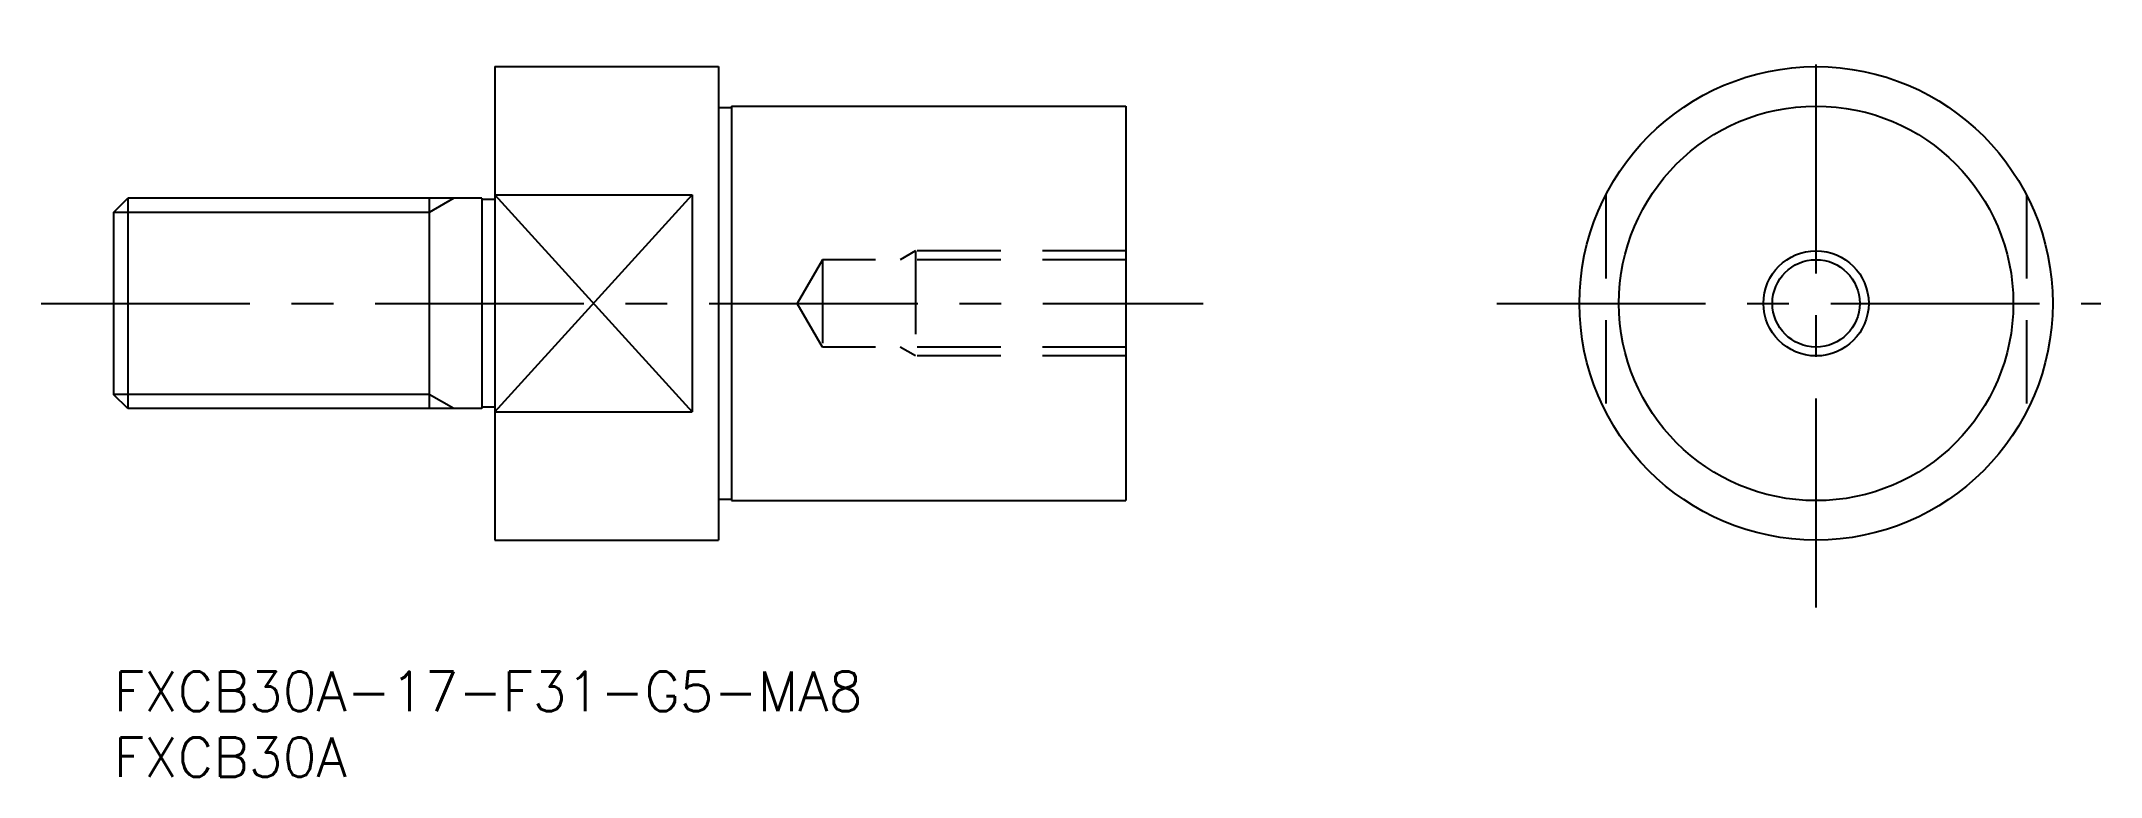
# Model space of a CAD drawing. Extents: x -6 to 151, y -8 to 48.
import ezdxf

# ---------------------------------------------------------------- set-up
doc = ezdxf.new("R2010")
doc.units = 0
doc.header["$LTSCALE"] = 0.5
doc.linetypes.add('CENTER', pattern=[50.8, 31.75, -6.35, 6.35, -6.35])
doc.linetypes.add('DASHED', pattern=[19.05, 12.7, -6.35])
for name, color, linetype in [('MSM_CENTER', 1, 'CENTER'), ('MSM_CONTINUOUS', 7, 'CONTINUOUS'), ('MSM_DASHED', 4, 'DASHED'), ('MSM_NARROW', 5, 'CONTINUOUS'), ('MSM_PART_NUMBER', 7, 'CONTINUOUS')]:
    doc.layers.add(name, color=color, linetype=linetype)
doc.styles.get("Standard").update_dxf_attribs({"font": 'txt.shx', "height": 3, "bigfont": 'bigfont.shx'})

# ---------------------------------------------------------------- blocks, each defined once
blk = doc.blocks.new('*U3')
at = {"layer": 'MSM_PART_NUMBER'}
blk.add_text('FXCB30A-17-F31-G5-MA8', height=3, dxfattribs=at).set_placement((0, -3))
blk = doc.blocks.new('*U4')
at = {"layer": 'MSM_PART_NUMBER'}
blk.add_text('FXCB30A', height=3, dxfattribs=at).set_placement((0, -8))

msp = doc.modelspace()

# ---------------------------------------------------------------- linework, layer by layer
at = {"layer": 'MSM_CENTER'}
for p, q in [((129.5, 4.88), (129.5, 47.93)), ((-5.51, 28), (82.87, 28)), ((105.21, 28), (151.16, 28))]:
    msp.add_line(p, q, dxfattribs=at)
at = {"layer": 'MSM_CONTINUOUS'}
for p, q in [((29, 46), (29, 10)), ((29, 46), (46, 46)), ((46, 46), (46, 10)), ((46, 42.9), (47, 42.9)), ((47, 43), (77, 43)), ((47, 43), (47, 13)), ((77, 43), (77, 13)), ((29, 36.25), (44, 36.25)), ((44, 36.25), (44, 19.75)), ((0, 34.92), (1.08, 36)), ((0, 34.92), (0, 21.08)), ((28, 36), (1.08, 36)), ((1.08, 36), (1.08, 20)), ((24, 36), (24, 20)), ((28, 36), (28, 20)), ((29, 35.9), (28, 35.9)), ((1.08, 20), (0, 21.08)), ((28, 20), (1.08, 20)), ((29, 20.1), (28, 20.1)), ((29, 19.75), (44, 19.75)), ((46, 13.1), (47, 13.1)), ((47, 13), (77, 13)), ((29, 10), (46, 10))]:
    msp.add_line(p, q, dxfattribs=at)
for radius in [18, 15, 3.32]:
    msp.add_circle((129.5, 28), radius, dxfattribs=at)
at = {"layer": 'MSM_DASHED'}
for p, q in [((113.5, 36.25), (113.5, 19.75)), ((145.5, 36.25), (145.5, 19.75)), ((61, 32), (59.83, 31.32)), ((61, 32), (61, 24)), ((77, 32), (61, 32)), ((53.92, 31.32), (52, 28)), ((53.92, 31.32), (53.92, 24.68)), ((77, 31.32), (53.92, 31.32)), ((53.92, 24.68), (52, 28)), ((77, 24.68), (53.92, 24.68)), ((61, 24), (59.83, 24.68)), ((77, 24), (61, 24))]:
    msp.add_line(p, q, dxfattribs=at)
at = {"layer": 'MSM_NARROW'}
for p, q in [((29, 36.25), (44, 19.75)), ((29, 19.75), (44, 36.25)), ((24, 34.92), (0, 34.92)), ((25.87, 36), (24, 34.92)), ((24, 21.08), (0, 21.08)), ((25.87, 20), (24, 21.08))]:
    msp.add_line(p, q, dxfattribs=at)
msp.add_circle((129.5, 28), 4, dxfattribs=at)

# ---------------------------------------------------------------- block references
at = {"layer": 'MSM_CONTINUOUS'}
for name in ['*U3', '*U4']:
    msp.add_blockref(name, (0, 0), dxfattribs=at)

doc.saveas('drawing.dxf')
